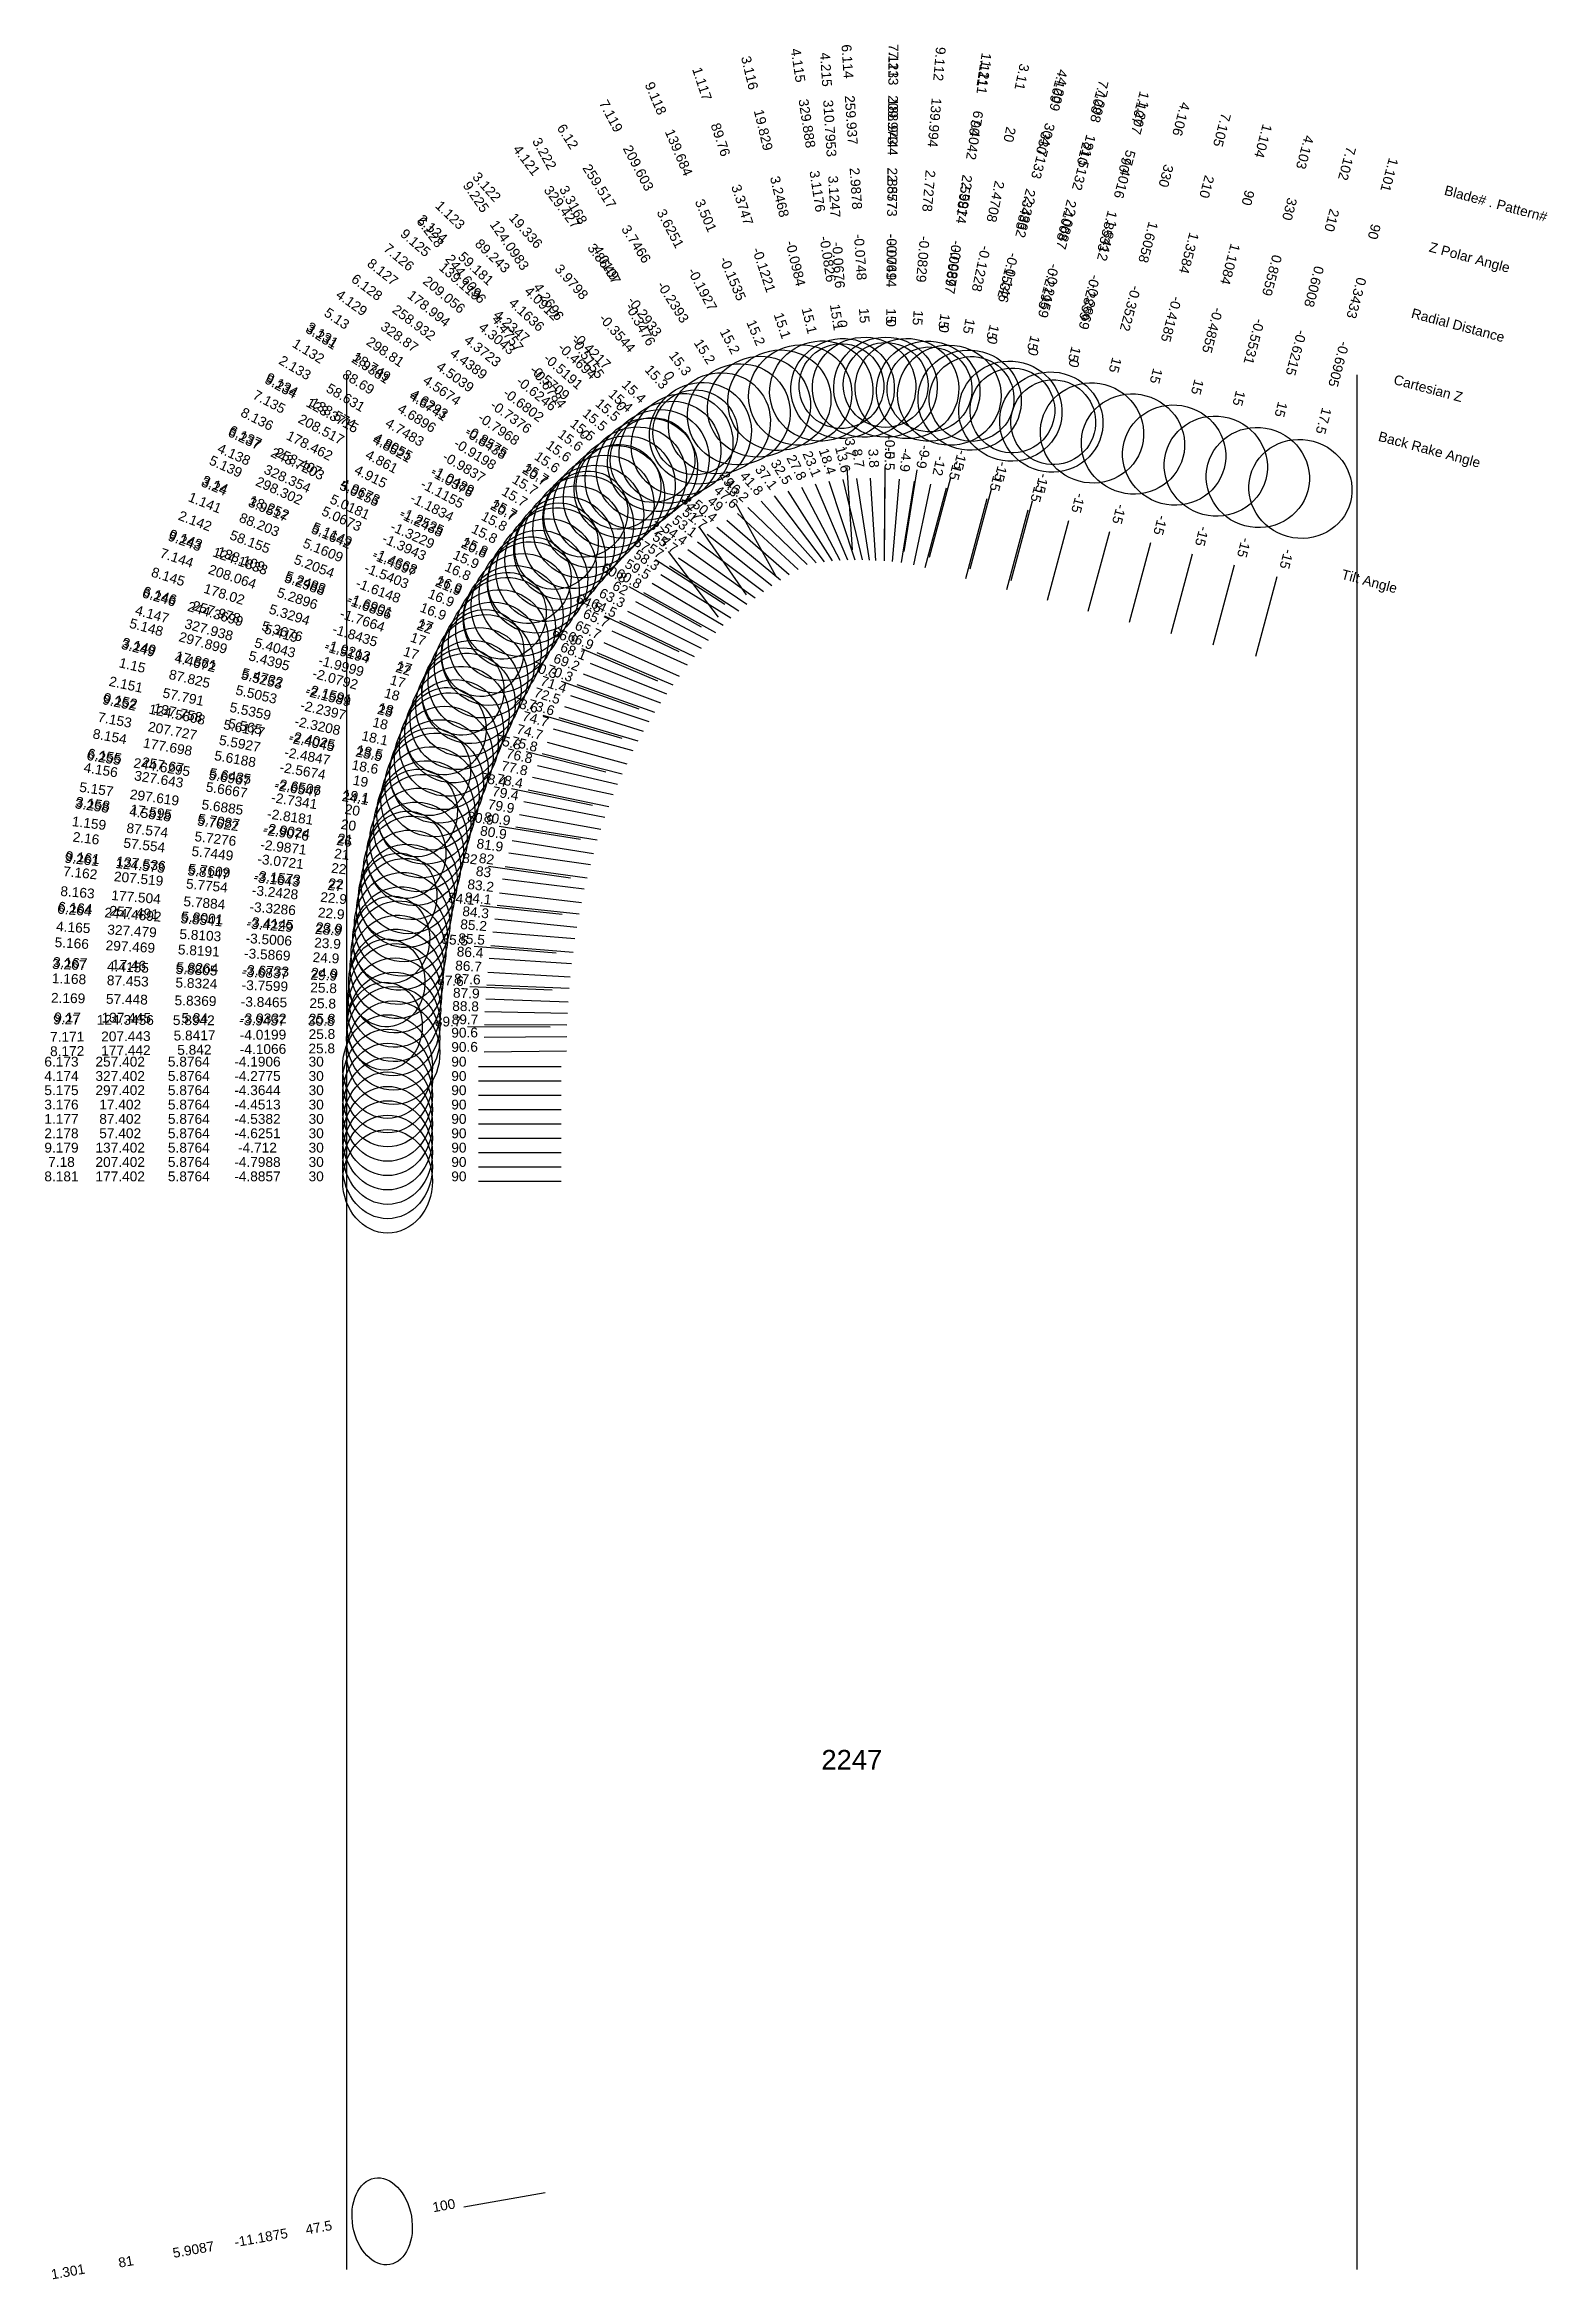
# Model space of a CAD drawing. Header units: inches. Extents: x 28 to 37.2, y 6.5 to 20.
import ezdxf
from ezdxf.enums import TextEntityAlignment as Align

# ---------------------------------------------------------------- set-up
doc = ezdxf.new("R2010")
doc.units = ezdxf.units.IN
doc.header["$MEASUREMENT"] = 0
for name, color, linetype, true_color in [('Blade_1', 30, 'Continuous', 0xff7f00), ('Blade_2', 7, 'Continuous', 0xcccc00), ('Blade_3', 7, 'Continuous', 0x00cc00), ('Blade_4', 7, 'Continuous', 0x00cccc), ('Blade_5', 7, 'Continuous', 0x0066cc), ('Blade_6', 190, 'Continuous', 0x7f00ff), ('Blade_7', 7, 'Continuous', 0xcc00cc), ('Blade_8', 7, 'Continuous', 0xcc0000), ('Blade_9', 7, 'Continuous', 0x7f3f00)]:
    doc.layers.add(name, color=color, linetype=linetype, true_color=true_color)
doc.styles.get("Standard").update_dxf_attribs({"font": 'arial.ttf'})

msp = doc.modelspace()

# ---------------------------------------------------------------- linework, layer by layer
for p, q in [((29.875, 18), (29.875, 6.52)), ((36, 18), (36, 6.52))]:
    msp.add_line(p, q)
at = {"layer": 'Blade_1'}
for p, q in [((32.799, 17.355), (32.957, 16.88)), ((33.315, 17.356), (33.237, 16.863)), ((33.331, 17.424), (33.253, 16.93)), ((32.307, 17.196), (32.667, 16.85)), ((34.031, 17.235), (33.901, 16.752)), ((34.004, 17.181), (33.875, 16.698)), ((34.749, 16.982), (34.619, 16.499)), ((31.78, 16.79), (32.205, 16.527)), ((35.514, 16.777), (35.385, 16.294)), ((31.351, 16.254), (31.814, 16.067)), ((31.032, 15.634), (31.518, 15.52)), ((30.82, 14.946), (31.316, 14.885)), ((30.719, 14.22), (31.218, 14.202)), ((30.675, 13.462), (31.175, 13.462)), ((30.587, 6.9), (31.08, 6.987))]:
    msp.add_line(p, q, dxfattribs=at)
for centre, major_axis, ratio in [((32.625, 17.878), (0.298, 0.099), 0.965384), ((33.401, 17.901), (0.31, -0.049), 0.965926), ((33.409, 17.912), (0.254, -0.04), 1), ((34.147, 17.714), (0.303, -0.081), 0.965926), ((31.909, 17.578), (0.217, 0.227), 0.964159), ((34.159, 17.713), (0.248, -0.067), 1), ((34.892, 17.514), (0.303, -0.081), 0.965926), ((35.657, 17.309), (0.303, -0.081), 0.953717), ((31.31, 17.08), (0.165, 0.267), 0.962762), ((30.839, 16.46), (0.117, 0.291), 0.956814), ((30.495, 15.76), (0.072, 0.306), 0.950831), ((30.272, 15.013), (0.038, 0.312), 0.933606), ((30.168, 14.24), (0.011, 0.314), 0.900102), ((30.124, 13.462), (0, 0.314), 0.866025), ((30.091, 6.812), (-0.046, 0.262), 0.67559)]:
    msp.add_ellipse(centre, major_axis=major_axis, ratio=ratio, dxfattribs=at)
at = {"layer": 'Blade_2'}
for p, q in [((32.244, 17.159), (32.613, 16.821)), ((31.727, 16.737), (32.158, 16.483)), ((31.31, 16.189), (31.778, 16.012)), ((31.003, 15.563), (31.492, 15.458)), ((30.803, 14.862), (31.299, 14.803)), ((30.714, 14.142), (31.214, 14.132)), ((30.675, 13.375), (31.175, 13.375))]:
    msp.add_line(p, q, dxfattribs=at)
for centre, major_axis, ratio in [((31.836, 17.531), (0.212, 0.232), 0.964006), ((31.252, 17.016), (0.159, 0.271), 0.962608), ((30.795, 16.385), (0.112, 0.294), 0.956682), ((30.464, 15.679), (0.066, 0.307), 0.950733), ((30.255, 14.928), (0.037, 0.312), 0.927476), ((30.163, 14.153), (0.006, 0.314), 0.900087), ((30.124, 13.375), (0, 0.314), 0.866025)]:
    msp.add_ellipse(centre, major_axis=major_axis, ratio=ratio, dxfattribs=at)
at = {"layer": 'Blade_3'}
for p, q in [((32.883, 17.365), (33, 16.879)), ((33.415, 17.338), (33.311, 16.849)), ((32.232, 17.221), (32.476, 16.785)), ((32.388, 17.234), (32.721, 16.862)), ((31.748, 16.882), (32.168, 16.61)), ((31.833, 16.842), (32.253, 16.57)), ((31.299, 16.343), (31.759, 16.147)), ((31.392, 16.317), (31.852, 16.121)), ((30.963, 15.717), (31.447, 15.594)), ((31.061, 15.705), (31.546, 15.582)), ((30.736, 15.023), (31.232, 14.953)), ((30.837, 15.021), (31.333, 14.952)), ((30.623, 14.295), (31.122, 14.274)), ((30.725, 14.304), (31.224, 14.283)), ((30.675, 13.549), (31.175, 13.549))]:
    msp.add_line(p, q, dxfattribs=at)
for centre, major_axis, ratio in [((32.753, 17.902), (0.305, 0.074), 0.96554), ((33.529, 17.877), (0.307, -0.065), 0.965926), ((32.02, 17.646), (0.234, 0.209), 0.96435), ((31.989, 17.652), (0.224, 0.126), 1), ((31.371, 17.142), (0.171, 0.263), 0.962915), ((31.326, 17.156), (0.145, 0.223), 0.935736), ((30.885, 16.533), (0.123, 0.289), 0.956948), ((30.836, 16.54), (0.104, 0.245), 0.928009), ((30.527, 15.841), (0.077, 0.304), 0.950933), ((30.475, 15.841), (0.065, 0.258), 0.920348), ((30.291, 15.098), (0.044, 0.311), 0.933667), ((30.238, 15.092), (0.037, 0.263), 0.8989), ((30.174, 14.327), (0.013, 0.314), 0.90731), ((30.119, 14.316), (0.011, 0.266), 0.867212), ((30.124, 13.549), (0, 0.314), 0.866025)]:
    msp.add_ellipse(centre, major_axis=major_axis, ratio=ratio, dxfattribs=at)
at = {"layer": 'Blade_4'}
for p, q in [((32.907, 17.439), (32.939, 16.94)), ((32.966, 17.372), (33.042, 16.878)), ((33.536, 17.376), (33.406, 16.893)), ((32.468, 17.267), (32.77, 16.868)), ((33.509, 17.314), (33.38, 16.831)), ((34.251, 17.115), (34.122, 16.632)), ((31.944, 16.941), (32.351, 16.65)), ((35.001, 16.914), (34.872, 16.431)), ((31.484, 16.45), (31.94, 16.244)), ((31.128, 15.855), (31.61, 15.723)), ((30.878, 15.179), (31.372, 15.1)), ((30.74, 14.465), (31.239, 14.434)), ((30.675, 13.722), (31.175, 13.722))]:
    msp.add_line(p, q, dxfattribs=at)
for centre, major_axis, ratio in [((32.882, 17.917), (0.31, 0.048), 0.965675), ((32.875, 17.932), (0.256, 0.016), 1), ((33.652, 17.847), (0.303, -0.081), 0.965926), ((32.135, 17.707), (0.25, 0.189), 0.964604), ((33.664, 17.854), (0.248, -0.067), 1), ((34.394, 17.648), (0.303, -0.081), 0.965926), ((35.144, 17.447), (0.303, -0.081), 0.965926), ((31.496, 17.262), (0.183, 0.255), 0.963227), ((30.982, 16.677), (0.129, 0.286), 0.961869), ((30.596, 16), (0.083, 0.303), 0.956078), ((30.333, 15.266), (0.049, 0.31), 0.939591), ((30.19, 14.499), (0.02, 0.313), 0.914275), ((30.124, 13.722), (0, 0.314), 0.866025)]:
    msp.add_ellipse(centre, major_axis=major_axis, ratio=ratio, dxfattribs=at)
at = {"layer": 'Blade_5'}
for p, q in [((31.888, 16.892), (32.301, 16.611)), ((31.435, 16.379), (31.891, 16.174)), ((31.092, 15.775), (31.575, 15.643)), ((30.858, 15.104), (31.353, 15.034)), ((30.731, 14.381), (31.231, 14.353)), ((30.675, 13.636), (31.175, 13.636))]:
    msp.add_line(p, q, dxfattribs=at)
for centre, major_axis, ratio in [((31.433, 17.203), (0.177, 0.259), 0.963071), ((30.933, 16.606), (0.129, 0.286), 0.957085), ((30.56, 15.921), (0.083, 0.303), 0.951038), ((30.311, 15.182), (0.044, 0.311), 0.939521), ((30.181, 14.413), (0.018, 0.313), 0.907334), ((30.124, 13.636), (0, 0.314), 0.866025)]:
    msp.add_ellipse(centre, major_axis=major_axis, ratio=ratio, dxfattribs=at)
at = {"layer": 'Blade_6'}
for p, q in [((33.049, 17.375), (33.082, 16.876)), ((32.55, 17.296), (32.818, 16.874)), ((31.824, 16.929), (32.128, 16.531)), ((32.002, 16.988), (32.402, 16.688)), ((31.439, 16.539), (31.89, 16.324)), ((31.53, 16.51), (31.982, 16.294)), ((31.064, 15.939), (31.544, 15.798)), ((31.162, 15.923), (31.641, 15.783)), ((30.8, 15.266), (31.294, 15.186)), ((30.901, 15.262), (31.395, 15.183)), ((30.648, 14.538), (31.146, 14.498)), ((30.75, 14.542), (31.248, 14.503)), ((30.675, 13.809), (31.175, 13.809))]:
    msp.add_line(p, q, dxfattribs=at)
for centre, major_axis, ratio in [((33.012, 17.925), (0.313, 0.021), 0.965784), ((32.253, 17.761), (0.265, 0.169), 0.964817), ((31.561, 17.32), (0.189, 0.251), 0.963383), ((31.524, 17.322), (0.204, 0.156), 1), ((31.033, 16.747), (0.135, 0.283), 0.962013), ((30.984, 16.756), (0.115, 0.24), 0.934558), ((30.632, 16.079), (0.088, 0.301), 0.95619), ((30.581, 16.081), (0.075, 0.255), 0.927037), ((30.356, 15.349), (0.05, 0.31), 0.94517), ((30.303, 15.345), (0.042, 0.263), 0.91311), ((30.2, 14.585), (0.025, 0.313), 0.914308), ((30.146, 14.577), (0.021, 0.265), 0.875529), ((30.124, 13.809), (0, 0.314), 0.866025)]:
    msp.add_ellipse(centre, major_axis=major_axis, ratio=ratio, dxfattribs=at)
at = {"layer": 'Blade_7'}
for p, q in [((33.137, 17.374), (33.133, 16.874)), ((33.138, 17.444), (33.134, 16.944)), ((32.632, 17.32), (32.866, 16.877)), ((33.756, 17.248), (33.627, 16.765)), ((33.783, 17.306), (33.654, 16.823)), ((32.12, 17.077), (32.505, 16.758)), ((34.499, 17.049), (34.369, 16.566)), ((35.256, 16.846), (35.127, 16.363)), ((31.626, 16.626), (32.068, 16.392)), ((31.233, 16.058), (31.707, 15.899)), ((30.949, 15.414), (31.441, 15.321)), ((30.773, 14.703), (31.271, 14.653)), ((30.71, 13.986), (31.21, 13.991)), ((30.675, 13.201), (31.175, 13.201))]:
    msp.add_line(p, q, dxfattribs=at)
for centre, major_axis, ratio in [((32.375, 17.807), (0.278, 0.147), 0.96502), ((33.142, 17.925), (0.314, -0.003), 0.965865), ((33.143, 17.939), (0.257, -0.002), 1), ((33.899, 17.78), (0.303, -0.081), 0.965926), ((33.911, 17.784), (0.248, -0.067), 1), ((34.642, 17.581), (0.303, -0.081), 0.965926), ((31.696, 17.429), (0.2, 0.242), 0.963696), ((35.399, 17.378), (0.303, -0.081), 0.965926), ((31.139, 16.884), (0.147, 0.277), 0.962306), ((30.71, 16.234), (0.1, 0.298), 0.95643), ((30.407, 15.515), (0.058, 0.309), 0.947979), ((30.225, 14.757), (0.031, 0.312), 0.921022), ((30.158, 13.98), (-0.003, 0.314), 0.900072), ((30.124, 13.201), (0, 0.314), 0.866025)]:
    msp.add_ellipse(centre, major_axis=major_axis, ratio=ratio, dxfattribs=at)
at = {"layer": 'Blade_8'}
for p, q in [((32.061, 17.034), (32.453, 16.724)), ((31.578, 16.569), (32.024, 16.344)), ((31.197, 15.991), (31.674, 15.841)), ((30.924, 15.336), (31.416, 15.248)), ((30.761, 14.626), (31.259, 14.584)), ((30.709, 13.899), (31.209, 13.904)), ((30.675, 13.114), (31.175, 13.114))]:
    msp.add_line(p, q, dxfattribs=at)
for centre, major_axis, ratio in [((31.628, 17.375), (0.195, 0.246), 0.96354), ((31.085, 16.817), (0.141, 0.28), 0.962159), ((30.671, 16.156), (0.094, 0.3), 0.956308), ((30.381, 15.433), (0.055, 0.309), 0.945251), ((30.212, 14.671), (0.026, 0.313), 0.92098), ((30.158, 13.893), (-0.003, 0.314), 0.900072), ((30.124, 13.114), (0, 0.314), 0.866025)]:
    msp.add_ellipse(centre, major_axis=major_axis, ratio=ratio, dxfattribs=at)
at = {"layer": 'Blade_9'}
for p, q in [((32.716, 17.339), (32.912, 16.88)), ((33.225, 17.368), (33.183, 16.869)), ((32.012, 17.078), (32.297, 16.667)), ((32.181, 17.119), (32.559, 16.791)), ((31.587, 16.717), (32.024, 16.473)), ((31.676, 16.682), (32.112, 16.438)), ((31.175, 16.145), (31.646, 15.976)), ((31.271, 16.124), (31.742, 15.956)), ((30.875, 15.494), (31.365, 15.393)), ((30.975, 15.486), (31.465, 15.385)), ((30.686, 14.784), (31.183, 14.733)), ((30.788, 14.786), (31.285, 14.735)), ((30.609, 14.052), (31.109, 14.049)), ((30.711, 14.064), (31.211, 14.062)), ((30.675, 13.288), (31.175, 13.288))]:
    msp.add_line(p, q, dxfattribs=at)
for centre, major_axis, ratio in [((32.499, 17.846), (0.289, 0.123), 0.96521), ((33.272, 17.917), (0.313, -0.027), 0.965913), ((31.765, 17.481), (0.206, 0.237), 0.963852), ((31.73, 17.484), (0.211, 0.146), 1), ((31.194, 16.951), (0.153, 0.274), 0.962456), ((31.148, 16.962), (0.13, 0.232), 0.935136), ((30.752, 16.31), (0.106, 0.296), 0.956554), ((30.701, 16.314), (0.09, 0.25), 0.927503), ((30.435, 15.597), (0.063, 0.308), 0.948068), ((30.382, 15.595), (0.054, 0.261), 0.916739), ((30.239, 14.843), (0.032, 0.312), 0.927423), ((30.185, 14.836), (0.027, 0.265), 0.891297), ((30.16, 14.067), (0.002, 0.314), 0.900078), ((30.106, 14.054), (0.001, 0.266), 0.858676), ((30.124, 13.288), (0, 0.314), 0.866025)]:
    msp.add_ellipse(centre, major_axis=major_axis, ratio=ratio, dxfattribs=at)

# ---------------------------------------------------------------- texts
for s, height, p in [('Blade# . Pattern#', 0.05937, (36.532, 19.121)), ('Z Polar Angle', 0.05937, (36.44, 18.777)), ('Radial Distance', 0.05937, (36.332, 18.376)), ('Cartesian Z', 0.05937, (36.225, 17.974)), ('Back Rake Angle', 0.05937, (36.132, 17.63)), ('Tilt Angle', 0.0594, (35.908, 16.794))]:
    msp.add_text(s, height=height, rotation=345).set_placement(p, align=Align.MIDDLE_LEFT)
msp.add_text('2247', height=0.1187).set_placement((32.938, 9.609), align=Align.MIDDLE_CENTER)
at = {"layer": 'Blade_1'}
for s, rotation, p in [('1.211', 261, (33.709, 19.808)), ('1.111', 261, (33.71, 19.853)), ('1.117', 288.3762, (32.002, 19.754)), ('1.207', 255, (34.656, 19.567)), ('1.107', 255, (34.658, 19.623)), ('89.76', 288.3762, (32.114, 19.416)), ('67.4042', 261, (33.653, 19.456)), ('90', 261, (33.655, 19.501)), ('1.104', 255, (35.403, 19.424)), ('57.4016', 255, (34.563, 19.223)), ('90', 255, (34.566, 19.279)), ('1.101', 255, (36.168, 19.219)), ('3.3747', 288.3762, (32.246, 19.021)), ('2.5914', 261, (33.588, 19.046)), ('2.5987', 261, (33.59, 19.091)), ('90', 255, (35.311, 19.08)), ('1.123', 316.1709, (30.483, 18.947)), ('1.8533', 255, (34.458, 18.878)), ('89.243', 316.1709, (30.74, 18.7)), ('1.8412', 255, (34.456, 18.822)), ('90', 255, (36.076, 18.875)), ('-0.1221', 288.3762, (32.377, 18.627)), ('-0.0989', 261, (33.525, 18.68)), ('-0.0877', 261, (33.523, 18.635)), ('1.1084', 255, (35.203, 18.678)), ('-0.2859', 255, (34.351, 18.476)), ('0.3433', 255, (35.968, 18.473)), ('4.0912', 316.1709, (31.04, 18.413)), ('-0.2869', 255, (34.348, 18.42)), ('15.1', 288.3762, (32.489, 18.289)), ('15', 261, (33.469, 18.329)), ('0', 261, (33.467, 18.283)), ('-0.4855', 255, (35.096, 18.277)), ('1.132', 328.2869, (29.629, 18.119)), ('-0.4217', 316.1709, (31.34, 18.125)), ('15', 255, (34.259, 18.132)), ('-0.6905', 255, (35.861, 18.072)), ('88.69', 328.2869, (29.932, 17.932)), ('0', 255, (34.256, 18.076)), ('15.4', 316.1709, (31.597, 17.878)), ('15', 255, (35.004, 17.933)), ('4.6896', 328.2869, (30.286, 17.713)), ('17.5', 255, (35.769, 17.728)), ('-0.9198', 328.2869, (30.639, 17.495)), ('18.4', 288.3762, (32.762, 17.467)), ('-9', 261, (33.334, 17.474)), ('-9', 261, (33.35, 17.541)), ('15.7', 328.2869, (30.942, 17.308)), ('46.2', 316.1709, (32.221, 17.279)), ('-15', 255, (34.035, 17.296)), ('-15', 255, (34.062, 17.35)), ('1.141', 338.0516, (29.006, 17.198)), ('88.203', 338.0516, (29.336, 17.065)), ('-15', 255, (34.78, 17.096)), ('5.1609', 338.0516, (29.722, 16.91)), ('58.3', 328.2869, (31.679, 16.853)), ('-15', 255, (35.545, 16.891)), ('-1.5403', 338.0516, (30.107, 16.755)), ('16.9', 338.0516, (30.438, 16.621)), ('1.15', 346.8093, (28.57, 16.211)), ('68.1', 338.0516, (31.24, 16.298)), ('87.825', 346.8093, (28.917, 16.13)), ('5.5053', 346.8093, (29.322, 16.035)), ('-2.2397', 346.8093, (29.727, 15.94)), ('18', 346.8093, (30.073, 15.859)), ('76.8', 346.8093, (30.916, 15.662)), ('1.159', 352.9908, (28.311, 15.254)), ('87.574', 352.9908, (28.664, 15.211)), ('5.7276', 352.9908, (29.077, 15.16)), ('-2.9871', 352.9908, (29.489, 15.109)), ('21', 352.9908, (29.843, 15.066)), ('83', 352.9908, (30.702, 14.96)), ('1.168', 357.9341, (28.192, 14.311)), ('87.453', 357.9341, (28.548, 14.298)), ('5.8324', 357.9341, (28.964, 14.284)), ('-3.7599', 357.9341, (29.379, 14.269)), ('25.8', 357.9341, (29.735, 14.256)), ('87.9', 357.9341, (30.6, 14.224)), ('1.177', 360, (28.147, 13.462)), ('87.402', 360, (28.503, 13.462)), ('5.8764', 360, (28.919, 13.462)), ('-4.5382', 360, (29.335, 13.462)), ('30', 360, (29.691, 13.462)), ('90', 360, (30.556, 13.462)), ('100', 10, (30.47, 6.879)), ('47.5', 10, (29.712, 6.746)), ('5.9087', 10, (28.952, 6.612)), ('-11.1875', 10, (29.362, 6.684)), ('1.301', 10, (28.192, 6.478)), ('81', 10, (28.543, 6.539))]:
    msp.add_text(s, height=0.0594, rotation=rotation, dxfattribs=at).set_placement(p, align=Align.CENTER)
at = {"layer": 'Blade_2'}
for s, rotation, p in [('2.124', 317.5903, (30.377, 18.864)), ('59.181', 317.5903, (30.64, 18.623)), ('4.1636', 317.5903, (30.947, 18.343)), ('-0.4694', 317.5903, (31.254, 18.063)), ('2.133', 329.5492, (29.548, 18.018)), ('58.631', 329.5492, (29.855, 17.837)), ('15.4', 317.5903, (31.517, 17.822)), ('4.7483', 329.5492, (30.213, 17.627)), ('-0.9837', 329.5492, (30.572, 17.416)), ('15.7', 329.5492, (30.879, 17.236)), ('47.6', 317.5903, (32.156, 17.239)), ('2.142', 339.1954, (28.947, 17.087)), ('58.155', 339.1954, (29.28, 16.961)), ('5.2054', 339.1954, (29.669, 16.813)), ('59.5', 329.5492, (31.625, 16.797)), ('-1.6148', 339.1954, (30.057, 16.665)), ('16.9', 339.1954, (30.39, 16.539)), ('69.2', 339.1954, (31.199, 16.231)), ('2.151', 347.8467, (28.532, 16.095)), ('57.791', 347.8467, (28.88, 16.02)), ('5.5359', 347.8467, (29.286, 15.933)), ('-2.3208', 347.8467, (29.693, 15.845)), ('18.1', 347.8467, (30.041, 15.77)), ('77.8', 347.8467, (30.887, 15.588)), ('2.16', 353.1606, (28.293, 15.163)), ('57.554', 353.1606, (28.646, 15.121)), ('5.7449', 353.1606, (29.059, 15.071)), ('-3.0721', 353.1606, (29.472, 15.022)), ('22', 353.1606, (29.825, 14.979)), ('83.2', 353.1606, (30.685, 14.876)), ('2.169', 358.8219, (28.187, 14.194)), ('57.448', 358.8219, (28.543, 14.187)), ('5.8369', 358.8219, (28.959, 14.178)), ('-3.8465', 358.8219, (29.374, 14.17)), ('25.8', 358.8219, (29.73, 14.162)), ('88.8', 358.8219, (30.596, 14.145)), ('2.178', 360, (28.147, 13.375)), ('57.402', 360, (28.503, 13.375)), ('5.8764', 360, (28.919, 13.375)), ('-4.6251', 360, (29.335, 13.375)), ('30', 360, (29.691, 13.375)), ('90', 360, (30.556, 13.375))]:
    msp.add_text(s, height=0.0594, rotation=rotation, dxfattribs=at).set_placement(p, align=Align.CENTER)
at = {"layer": 'Blade_3'}
for s, rotation, p in [('3.116', 283.5623, (32.29, 19.823)), ('3.11', 258, (33.94, 19.811)), ('19.829', 283.5623, (32.373, 19.477)), ('20', 258, (33.866, 19.462)), ('3.222', 299.33, (31.049, 19.326)), ('3.122', 311.7895, (30.703, 19.119)), ('3.3168', 299.33, (31.224, 19.015)), ('3.2468', 283.5623, (32.471, 19.073)), ('2.4708', 258, (33.78, 19.056)), ('19.336', 311.7895, (30.94, 18.854)), ('4.0107', 299.33, (31.427, 18.653)), ('-0.0984', 283.5623, (32.568, 18.669)), ('-0.1228', 258, (33.693, 18.649)), ('3.9798', 311.7895, (31.217, 18.544)), ('-0.3476', 299.33, (31.631, 18.291)), ('3.231', 327.0024, (29.708, 18.206)), ('3.131', 327.0024, (29.713, 18.219)), ('-0.3544', 311.7895, (31.494, 18.234)), ('15.1', 283.5623, (32.652, 18.322)), ('15', 258, (33.619, 18.3)), ('2.9381', 327.0024, (30.007, 18.012)), ('18.749', 327.0024, (30.012, 18.025)), ('15.3', 311.7895, (31.732, 17.968)), ('0', 299.33, (31.805, 17.98)), ('4.6741', 327.0024, (30.356, 17.786)), ('4.6293', 327.0024, (30.36, 17.799)), ('-0.8438', 327.0024, (30.704, 17.56)), ('-0.8575', 327.0024, (30.709, 17.572)), ('13.6', 283.5623, (32.855, 17.481)), ('-12', 258, (33.439, 17.454)), ('3.24', 336.9072, (29.062, 17.297)), ('3.14', 336.9072, (29.067, 17.308)), ('20.7', 327.0024, (31.003, 17.366)), ('15.7', 327.0024, (31.008, 17.378)), ('29.3', 299.33, (32.173, 17.325)), ('41.8', 311.7895, (32.309, 17.323)), ('3.9517', 336.9072, (29.39, 17.157)), ('18.252', 336.9072, (29.395, 17.169)), ('5.1642', 336.9072, (29.772, 16.994)), ('5.1149', 336.9072, (29.777, 17.006)), ('-1.4668', 336.9072, (30.159, 16.843)), ('57', 327.0024, (31.649, 16.947)), ('57', 327.0024, (31.734, 16.907)), ('-1.4597', 336.9072, (30.154, 16.831)), ('21.9', 336.9072, (30.482, 16.691)), ('16.9', 336.9072, (30.487, 16.703)), ('3.249', 345.7553, (28.605, 16.316)), ('3.149', 345.7553, (28.611, 16.327)), ('66.9', 336.9072, (31.19, 16.389)), ('66.9', 336.9072, (31.283, 16.363)), ('4.4672', 345.7553, (28.951, 16.228)), ('17.861', 345.7553, (28.956, 16.24)), ('5.5253', 345.7553, (29.354, 16.126)), ('5.4732', 345.7553, (29.359, 16.137)), ('-2.1591', 345.7553, (29.762, 16.035)), ('-2.1589', 345.7553, (29.756, 16.023)), ('23', 345.7553, (30.102, 15.936)), ('18', 345.7553, (30.107, 15.947)), ('75.8', 345.7553, (30.848, 15.746)), ('75.8', 345.7553, (30.946, 15.734)), ('3.158', 352.0329, (28.334, 15.372)), ('3.258', 352.0329, (28.328, 15.36)), ('4.5818', 352.0329, (28.681, 15.31)), ('17.595', 352.0329, (28.687, 15.322)), ('5.7622', 352.0329, (29.092, 15.253)), ('5.7087', 352.0329, (29.098, 15.265)), ('-2.9076', 352.0329, (29.504, 15.195)), ('-2.9024', 352.0329, (29.51, 15.207)), ('26', 352.0329, (29.857, 15.146)), ('21', 352.0329, (29.863, 15.158)), ('82', 352.0329, (30.619, 15.039)), ('82', 352.0329, (30.72, 15.038)), ('3.267', 357.6051, (28.193, 14.397)), ('3.167', 357.6051, (28.199, 14.409)), ('4.4155', 357.6051, (28.549, 14.382)), ('17.46', 357.6051, (28.555, 14.394)), ('5.8805', 357.6051, (28.964, 14.365)), ('5.8264', 357.6051, (28.97, 14.377)), ('-3.6837', 357.6051, (29.379, 14.347)), ('-3.6733', 357.6051, (29.385, 14.36)), ('29.9', 357.6051, (29.735, 14.332)), ('24.9', 357.6051, (29.741, 14.345)), ('87.6', 357.6051, (30.504, 14.3)), ('87.6', 357.6051, (30.606, 14.309)), ('3.176', 360, (28.147, 13.549)), ('17.402', 360, (28.503, 13.549)), ('5.8764', 360, (28.919, 13.549)), ('-4.4513', 360, (29.335, 13.549)), ('30', 360, (29.691, 13.549)), ('90', 360, (30.556, 13.549))]:
    msp.add_text(s, height=0.0594, rotation=rotation, dxfattribs=at).set_placement(p, align=Align.CENTER)
at = {"layer": 'Blade_4'}
for s, rotation, p in [('4.115', 278.7039, (32.583, 19.871)), ('4.215', 273.67, (32.752, 19.848)), ('4.209', 255, (34.161, 19.708)), ('4.109', 255, (34.163, 19.756)), ('329.888', 278.7039, (32.637, 19.519)), ('310.7953', 273.67, (32.775, 19.492)), ('4.106', 255, (34.906, 19.557)), ('304.7133', 255, (34.068, 19.364)), ('4.121', 307.1095, (30.943, 19.283)), ('330', 255, (34.071, 19.412)), ('4.103', 255, (35.656, 19.356)), ('3.1176', 278.7039, (32.7, 19.108)), ('330', 255, (34.814, 19.213)), ('329.427', 307.1095, (31.158, 18.999)), ('3.1247', 273.67, (32.802, 19.078)), ('2.3483', 255, (33.963, 19.01)), ('2.3362', 255, (33.961, 18.963)), ('330', 255, (35.563, 19.012)), ('-0.0826', 278.7039, (32.763, 18.697)), ('1.6058', 255, (34.706, 18.811)), ('3.8649', 307.1095, (31.408, 18.667)), ('-0.0676', 273.67, (32.828, 18.663)), ('-0.1532', 255, (33.856, 18.609)), ('0.8559', 255, (35.456, 18.61)), ('-0.146', 255, (33.853, 18.561)), ('4.129', 324.3919, (29.889, 18.413)), ('-0.2933', 307.1095, (31.659, 18.336)), ('15.1', 278.7039, (32.817, 18.345)), ('-0.3522', 255, (34.598, 18.41)), ('328.87', 324.3919, (30.179, 18.206)), ('0', 273.67, (32.851, 18.307)), ('15', 255, (33.764, 18.265)), ('-0.5531', 255, (35.348, 18.209)), ('0', 255, (33.761, 18.217)), ('4.5039', 324.3919, (30.517, 17.964)), ('15.3', 307.1095, (31.874, 18.052)), ('15', 255, (34.506, 18.066)), ('15', 255, (35.256, 17.865)), ('-0.7376', 324.3919, (30.855, 17.722)), ('3.7', 273.67, (32.899, 17.557)), ('4.138', 335.6865, (29.181, 17.491)), ('15.6', 324.3919, (31.144, 17.514)), ('8.7', 278.7039, (32.948, 17.49)), ('-15', 255, (33.54, 17.429)), ('-15', 255, (33.567, 17.491)), ('328.354', 335.6865, (29.505, 17.344)), ('37.1', 307.1095, (32.396, 17.362)), ('5.0181', 335.6865, (29.884, 17.173)), ('-15', 255, (34.282, 17.23)), ('-1.3229', 335.6865, (30.263, 17.002)), ('54.4', 324.3919, (31.848, 17.01)), ('-15', 255, (35.032, 17.029)), ('15.9', 335.6865, (30.588, 16.855)), ('4.147', 344.7219, (28.689, 16.521)), ('327.938', 344.7219, (29.033, 16.427)), ('65.7', 335.6865, (31.376, 16.499)), ('5.4043', 344.7219, (29.434, 16.318)), ('-1.9999', 344.7219, (29.835, 16.208)), ('17', 344.7219, (30.178, 16.114)), ('74.7', 344.7219, (31.013, 15.886)), ('4.156', 350.9432, (28.381, 15.577)), ('327.643', 350.9432, (28.733, 15.521)), ('5.6667', 350.9432, (29.144, 15.456)), ('-2.7341', 350.9432, (29.554, 15.39)), ('20', 350.9432, (29.906, 15.334)), ('80.9', 350.9432, (30.761, 15.198)), ('4.165', 356.4119, (28.217, 14.623)), ('327.479', 356.4119, (28.573, 14.601)), ('5.8103', 356.4119, (28.987, 14.575)), ('-3.5006', 356.4119, (29.402, 14.549)), ('23.9', 356.4119, (29.758, 14.526)), ('86.4', 356.4119, (30.622, 14.472)), ('4.174', 360, (28.147, 13.722)), ('327.402', 360, (28.503, 13.722)), ('5.8764', 360, (28.919, 13.722)), ('-4.2775', 360, (29.335, 13.722)), ('30', 360, (29.691, 13.722)), ('90', 360, (30.556, 13.722))]:
    msp.add_text(s, height=0.0594, rotation=rotation, dxfattribs=at).set_placement(p, align=Align.CENTER)
at = {"layer": 'Blade_5'}
for s, rotation, p in [('5.13', 325.7084, (29.8, 18.317)), ('298.81', 325.7084, (30.094, 18.116)), ('4.5674', 325.7084, (30.437, 17.882)), ('-0.7968', 325.7084, (30.781, 17.648)), ('5.139', 335.7422, (29.131, 17.418)), ('15.6', 325.7084, (31.075, 17.447)), ('298.302', 335.7422, (29.455, 17.271)), ('5.0673', 335.7422, (29.834, 17.101)), ('-1.3943', 335.7422, (30.213, 16.93)), ('55.7', 325.7084, (31.79, 16.959)), ('16.8', 335.7422, (30.538, 16.783)), ('5.148', 344.7019, (28.654, 16.442)), ('297.899', 344.7019, (28.998, 16.348)), ('65.7', 335.7422, (31.327, 16.428)), ('5.4395', 344.7019, (29.399, 16.239)), ('-2.0792', 344.7019, (29.799, 16.129)), ('18', 344.7019, (30.143, 16.035)), ('74.7', 344.7019, (30.978, 15.807)), ('5.157', 351.9187, (28.355, 15.46)), ('297.619', 351.9187, (28.707, 15.41)), ('5.6885', 351.9187, (29.119, 15.351)), ('-2.8181', 351.9187, (29.53, 15.293)), ('20', 351.9187, (29.883, 15.243)), ('81.9', 351.9187, (30.74, 15.121)), ('5.166', 356.7052, (28.208, 14.527)), ('297.469', 356.7052, (28.563, 14.506)), ('5.8191', 356.7052, (28.978, 14.482)), ('-3.5869', 356.7052, (29.393, 14.458)), ('24.9', 356.7052, (29.749, 14.438)), ('86.7', 356.7052, (30.613, 14.388)), ('5.175', 360, (28.147, 13.636)), ('297.402', 360, (28.503, 13.636)), ('5.8764', 360, (28.919, 13.636)), ('-4.3644', 360, (29.335, 13.636)), ('30', 360, (29.691, 13.636)), ('90', 360, (30.556, 13.636))]:
    msp.add_text(s, height=0.0594, rotation=rotation, dxfattribs=at).set_placement(p, align=Align.CENTER)
at = {"layer": 'Blade_6'}
for s, rotation, p in [('6.114', 273.7851, (32.882, 19.897)), ('259.937', 273.7851, (32.905, 19.542)), ('6.12', 302.4988, (31.191, 19.428)), ('259.517', 302.4988, (31.383, 19.127)), ('2.9878', 273.7851, (32.933, 19.127)), ('6.228', 307.38, (30.359, 18.847)), ('3.7466', 302.4988, (31.606, 18.777)), ('-0.0748', 273.7851, (32.96, 18.712)), ('244.6096', 307.38, (30.575, 18.564)), ('6.128', 323.0693, (29.981, 18.507)), ('-0.2393', 302.4988, (31.829, 18.426)), ('258.932', 323.0693, (30.266, 18.293)), ('4.4757', 307.38, (30.828, 18.234)), ('15', 273.7851, (32.984, 18.357)), ('4.4389', 323.0693, (30.598, 18.044)), ('15.2', 302.4988, (32.021, 18.126)), ('-0.6784', 307.38, (31.08, 17.903)), ('-0.6802', 323.0693, (30.93, 17.794)), ('6.237', 334.4807, (29.244, 17.587)), ('6.137', 334.4807, (29.249, 17.599)), ('15.6', 323.0693, (31.215, 17.58)), ('0', 307.38, (31.296, 17.62)), ('243.7203', 334.4807, (29.566, 17.434)), ('258.407', 334.4807, (29.571, 17.446)), ('32.5', 302.4988, (32.486, 17.396)), ('3.8', 273.7851, (33.041, 17.493)), ('5.0155', 334.4807, (29.941, 17.254)), ('4.9673', 334.4807, (29.946, 17.266)), ('-1.2438', 334.4807, (30.316, 17.075)), ('-1.2525', 334.4807, (30.321, 17.087)), ('37.4', 307.38, (31.752, 17.023)), ('53.1', 323.0693, (31.907, 17.06)), ('20.8', 334.4807, (30.637, 16.922)), ('15.8', 334.4807, (30.642, 16.934)), ('6.246', 343.6431, (28.731, 16.624)), ('6.146', 343.6431, (28.736, 16.635)), ('64.5', 334.4807, (31.332, 16.59)), ('244.3699', 343.6431, (29.072, 16.523)), ('257.978', 343.6431, (29.078, 16.535)), ('64.5', 334.4807, (31.423, 16.561)), ('5.3676', 343.6431, (29.477, 16.418)), ('5.419', 343.6431, (29.471, 16.406)), ('-1.9213', 343.6431, (29.875, 16.301)), ('-1.9194', 343.6431, (29.87, 16.289)), ('22', 343.6431, (30.212, 16.189)), ('17', 343.6431, (30.217, 16.201)), ('73.6', 343.6431, (30.95, 15.972)), ('73.6', 343.6431, (31.048, 15.957)), ('6.255', 350.8863, (28.399, 15.651)), ('6.155', 350.8863, (28.405, 15.662)), ('244.6295', 350.8863, (28.751, 15.594)), ('257.67', 350.8863, (28.757, 15.606)), ('5.6967', 350.8863, (29.161, 15.528)), ('5.6435', 350.8863, (29.167, 15.54)), ('-2.6547', 350.8863, (29.572, 15.463)), ('-2.6506', 350.8863, (29.577, 15.474)), ('24.1', 350.8863, (29.923, 15.406)), ('19.1', 350.8863, (29.929, 15.418)), ('80.9', 350.8863, (30.683, 15.284)), ('80.9', 350.8863, (30.784, 15.281)), ('6.264', 355.4991, (28.223, 14.728)), ('6.164', 355.4991, (28.229, 14.741)), ('244.4692', 355.4991, (28.578, 14.7)), ('257.491', 355.4991, (28.585, 14.713)), ('5.8541', 355.4991, (28.993, 14.668)), ('5.8001', 355.4991, (28.999, 14.68)), ('-3.4229', 355.4991, (29.407, 14.635)), ('-3.4145', 355.4991, (29.413, 14.647)), ('28.9', 355.4991, (29.762, 14.607)), ('23.9', 355.4991, (29.768, 14.619)), ('85.5', 355.4991, (30.529, 14.547)), ('85.5', 355.4991, (30.631, 14.552)), ('6.173', 360, (28.147, 13.809)), ('257.402', 360, (28.503, 13.809)), ('5.8764', 360, (28.919, 13.809)), ('-4.1906', 360, (29.335, 13.809)), ('30', 360, (29.691, 13.809)), ('90', 360, (30.556, 13.809))]:
    msp.add_text(s, height=0.0594, rotation=rotation, dxfattribs=at).set_placement(p, align=Align.CENTER)
at = {"layer": 'Blade_7'}
for s, rotation, p in [('7.213', 269.4791, (33.16, 19.858)), ('7.113', 269.4791, (33.16, 19.902)), ('7.108', 255, (34.411, 19.69)), ('7.119', 297.8375, (31.452, 19.555)), ('209.973', 269.4791, (33.157, 19.545)), ('188.9444', 269.4791, (33.157, 19.502)), ('7.208', 255, (34.408, 19.638)), ('7.105', 255, (35.153, 19.491)), ('209.603', 297.8375, (31.618, 19.24)), ('181.5132', 255, (34.316, 19.294)), ('210', 255, (34.319, 19.346)), ('7.102', 255, (35.911, 19.288)), ('2.8577', 269.4791, (33.153, 19.13)), ('2.8573', 269.4791, (33.153, 19.086)), ('210', 255, (35.061, 19.147)), ('3.6251', 297.8375, (31.812, 18.873)), ('2.1008', 255, (34.211, 18.944)), ('2.0887', 255, (34.208, 18.893)), ('210', 255, (35.819, 18.944)), ('-0.0749', 269.4791, (33.149, 18.714)), ('1.3584', 255, (34.953, 18.745)), ('7.126', 320.3648, (30.174, 18.69)), ('-0.0614', 269.4791, (33.149, 18.671)), ('209.056', 320.3648, (30.448, 18.463)), ('-0.1927', 297.8375, (32.006, 18.505)), ('-0.2159', 255, (34.101, 18.491)), ('-0.2195', 255, (34.103, 18.543)), ('0.6008', 255, (35.711, 18.542)), ('-0.4185', 255, (34.846, 18.344)), ('4.3043', 320.3648, (30.768, 18.198)), ('15', 269.4791, (33.146, 18.358)), ('0', 269.4791, (33.146, 18.314)), ('15.2', 297.8375, (32.173, 18.19)), ('15', 255, (34.011, 18.199)), ('0', 255, (34.009, 18.147)), ('-0.6215', 255, (35.603, 18.141)), ('-0.5709', 320.3648, (31.088, 17.932)), ('15', 255, (34.754, 18)), ('7.135', 332.0439, (29.393, 17.811)), ('208.517', 332.0439, (29.708, 17.644)), ('15.5', 320.3648, (31.362, 17.705)), ('15', 255, (35.511, 17.797)), ('-0.5', 269.4791, (33.139, 17.563)), ('4.861', 332.0439, (30.075, 17.449)), ('27.8', 297.8375, (32.577, 17.425)), ('-0.5', 269.4791, (33.138, 17.492)), ('-15', 255, (33.814, 17.421)), ('-1.1155', 332.0439, (30.442, 17.254)), ('-15', 255, (33.787, 17.362)), ('50.4', 320.3648, (32.029, 17.153)), ('-15', 255, (34.53, 17.163)), ('15.8', 332.0439, (30.757, 17.087)), ('7.144', 341.4383, (28.837, 16.863)), ('-15', 255, (35.287, 16.96)), ('208.064', 341.4383, (29.174, 16.749)), ('5.2896', 341.4383, (29.568, 16.617)), ('62', 332.0439, (31.521, 16.682)), ('-1.7664', 341.4383, (29.962, 16.485)), ('17', 341.4383, (30.3, 16.371)), ('71.4', 341.4383, (31.121, 16.096)), ('7.153', 349.3746, (28.465, 15.88)), ('207.727', 349.3746, (28.815, 15.814)), ('5.5927', 349.3746, (29.223, 15.737)), ('-2.4847', 349.3746, (29.632, 15.661)), ('18.6', 349.3746, (29.982, 15.595)), ('79.4', 349.3746, (30.833, 15.435)), ('7.162', 354.3165, (28.258, 14.953)), ('207.519', 354.3165, (28.612, 14.918)), ('5.7754', 354.3165, (29.026, 14.876)), ('-3.2428', 354.3165, (29.439, 14.835)), ('22.9', 354.3165, (29.794, 14.8)), ('84.3', 354.3165, (30.655, 14.714)), ('7.171', 0.5897, (28.182, 13.96)), ('207.443', 0.5897, (28.538, 13.963)), ('5.8417', 0.5897, (28.954, 13.968)), ('-4.0199', 0.5897, (29.369, 13.972)), ('25.8', 0.5897, (29.726, 13.976)), ('90.6', 0.5897, (30.591, 13.985)), ('7.18', 360, (28.147, 13.201)), ('207.402', 360, (28.503, 13.201)), ('5.8764', 360, (28.919, 13.201)), ('-4.7988', 360, (29.335, 13.201)), ('30', 360, (29.691, 13.201)), ('90', 360, (30.556, 13.201))]:
    msp.add_text(s, height=0.0594, rotation=rotation, dxfattribs=at).set_placement(p, align=Align.CENTER)
at = {"layer": 'Blade_8'}
for s, rotation, p in [('8.127', 321.7203, (30.076, 18.6)), ('178.994', 321.7203, (30.356, 18.379)), ('4.3723', 321.7203, (30.682, 18.122)), ('-0.6246', 321.7203, (31.008, 17.864)), ('8.136', 333.2732, (29.32, 17.706)), ('178.462', 333.2732, (29.638, 17.545)), ('15.5', 321.7203, (31.288, 17.643)), ('4.915', 333.2732, (30.009, 17.358)), ('-1.1834', 333.2732, (30.38, 17.171)), ('51.7', 321.7203, (31.967, 17.107)), ('15.8', 333.2732, (30.698, 17.011)), ('8.145', 342.5408, (28.785, 16.749)), ('178.02', 342.5408, (29.125, 16.643)), ('63.3', 333.2732, (31.472, 16.622)), ('5.3294', 342.5408, (29.521, 16.518)), ('-1.8435', 342.5408, (29.918, 16.393)), ('17', 342.5408, (30.258, 16.286)), ('72.5', 342.5408, (31.083, 16.027)), ('8.154', 349.8887, (28.435, 15.78)), ('177.698', 349.8887, (28.786, 15.717)), ('5.6188', 349.8887, (29.195, 15.644)), ('-2.5674', 349.8887, (29.604, 15.571)), ('19', 349.8887, (29.955, 15.509)), ('79.9', 349.8887, (30.807, 15.357)), ('8.163', 355.2432, (28.242, 14.835)), ('177.504', 355.2432, (28.597, 14.806)), ('5.7884', 355.2432, (29.011, 14.771)), ('-3.3286', 355.2432, (29.425, 14.737)), ('22.9', 355.2432, (29.78, 14.707)), ('85.2', 355.2432, (30.643, 14.636)), ('-4.1066', 0.5897, (29.369, 13.885)), ('25.8', 0.5897, (29.725, 13.889)), ('90.6', 0.5897, (30.591, 13.898)), ('8.172', 0.5897, (28.182, 13.873)), ('177.442', 0.5897, (28.538, 13.877)), ('5.842', 0.5897, (28.953, 13.881)), ('8.181', 360, (28.147, 13.114)), ('177.402', 360, (28.503, 13.114)), ('5.8764', 360, (28.919, 13.114)), ('-4.8857', 360, (29.335, 13.114)), ('30', 360, (29.691, 13.114)), ('90', 360, (30.556, 13.114))]:
    msp.add_text(s, height=0.0594, rotation=rotation, dxfattribs=at).set_placement(p, align=Align.CENTER)
at = {"layer": 'Blade_9'}
for s, rotation, p in [('9.112', 265.1203, (33.44, 19.886)), ('9.118', 293.1354, (31.722, 19.664)), ('139.994', 265.1203, (33.41, 19.531)), ('139.684', 293.1354, (31.862, 19.336)), ('2.7278', 265.1203, (33.375, 19.117)), ('9.225', 304.75, (30.636, 19.062)), ('3.501', 293.1354, (32.026, 18.954)), ('9.125', 318.9791, (30.274, 18.778)), ('124.0983', 304.75, (30.839, 18.769)), ('-0.0829', 265.1203, (33.339, 18.703)), ('-0.1535', 293.1354, (32.189, 18.572)), ('139.119', 318.9791, (30.543, 18.544)), ('4.2696', 304.75, (31.076, 18.427)), ('4.2347', 318.9791, (30.856, 18.272)), ('15.2', 293.1354, (32.329, 18.244)), ('15', 265.1203, (33.309, 18.348)), ('-0.5155', 304.75, (31.313, 18.086)), ('9.134', 330.8093, (29.469, 17.915)), ('-0.5191', 318.9791, (31.17, 17.999)), ('9.234', 330.8093, (29.464, 17.903)), ('123.3715', 330.8093, (29.775, 17.729)), ('138.574', 330.8093, (29.78, 17.741)), ('15.5', 318.9791, (31.439, 17.765)), ('0', 304.75, (31.516, 17.793)), ('4.8521', 330.8093, (30.138, 17.527)), ('4.8055', 330.8093, (30.143, 17.539)), ('23.1', 293.1354, (32.669, 17.449)), ('-4.9', 265.1203, (33.235, 17.486)), ('-1.0376', 330.8093, (30.501, 17.324)), ('-1.0489', 330.8093, (30.506, 17.336)), ('20.7', 330.8093, (30.812, 17.15)), ('15.7', 330.8093, (30.817, 17.162)), ('34.7', 304.75, (31.945, 17.176)), ('49', 318.9791, (32.092, 17.197)), ('9.143', 340.3187, (28.891, 16.976)), ('9.243', 340.3187, (28.885, 16.964)), ('124.1833', 340.3187, (29.221, 16.844)), ('138.109', 340.3187, (29.226, 16.856)), ('5.2988', 340.3187, (29.612, 16.704)), ('5.2483', 340.3187, (29.617, 16.716)), ('60.8', 330.8093, (31.484, 16.775)), ('60.8', 330.8093, (31.572, 16.74)), ('-1.6901', 340.3187, (30.009, 16.576)), ('-1.6856', 340.3187, (30.003, 16.564)), ('17', 340.3187, (30.344, 16.456)), ('22', 340.3187, (30.339, 16.444)), ('70.3', 340.3187, (31.063, 16.185)), ('70.3', 340.3187, (31.159, 16.164)), ('9.252', 348.3591, (28.493, 15.985)), ('9.152', 348.3591, (28.499, 15.996)), ('124.5608', 348.3591, (28.842, 15.913)), ('137.758', 348.3591, (28.848, 15.924)), ('5.6177', 348.3591, (29.249, 15.829)), ('5.565', 348.3591, (29.255, 15.841)), ('-2.4045', 348.3591, (29.657, 15.745)), ('-2.4025', 348.3591, (29.662, 15.757)), ('23.5', 348.3591, (30.005, 15.673)), ('18.5', 348.3591, (30.011, 15.685)), ('78.4', 348.3591, (30.759, 15.518)), ('78.4', 348.3591, (30.859, 15.51)), ('9.261', 354.1024, (28.267, 15.034)), ('9.161', 354.1024, (28.273, 15.046)), ('124.573', 354.1024, (28.621, 14.997)), ('137.536', 354.1024, (28.627, 15.009)), ('5.7609', 354.1024, (29.041, 14.966)), ('5.8147', 354.1024, (29.035, 14.955)), ('-3.1643', 354.1024, (29.448, 14.912)), ('-3.1573', 354.1024, (29.454, 14.924)), ('27', 354.1024, (29.803, 14.875)), ('22', 354.1024, (29.809, 14.887)), ('84.1', 354.1024, (30.568, 14.796)), ('84.1', 354.1024, (30.67, 14.798)), ('9.27', 359.713, (28.177, 14.064)), ('9.17', 359.713, (28.184, 14.077)), ('124.3456', 359.713, (28.534, 14.062)), ('137.445', 359.713, (28.54, 14.075)), ('5.8942', 359.713, (28.949, 14.06)), ('5.84', 359.713, (28.955, 14.073)), ('-3.9457', 359.713, (29.365, 14.058)), ('-3.9332', 359.713, (29.371, 14.071)), ('30.8', 359.713, (29.721, 14.056)), ('25.8', 359.713, (29.727, 14.069)), ('89.7', 359.713, (30.491, 14.052)), ('89.7', 359.713, (30.593, 14.065)), ('9.179', 360, (28.147, 13.288)), ('137.402', 360, (28.503, 13.288)), ('5.8764', 360, (28.919, 13.288)), ('-4.712', 360, (29.335, 13.288)), ('30', 360, (29.691, 13.288)), ('90', 360, (30.556, 13.288))]:
    msp.add_text(s, height=0.0594, rotation=rotation, dxfattribs=at).set_placement(p, align=Align.CENTER)

doc.saveas('drawing.dxf')
